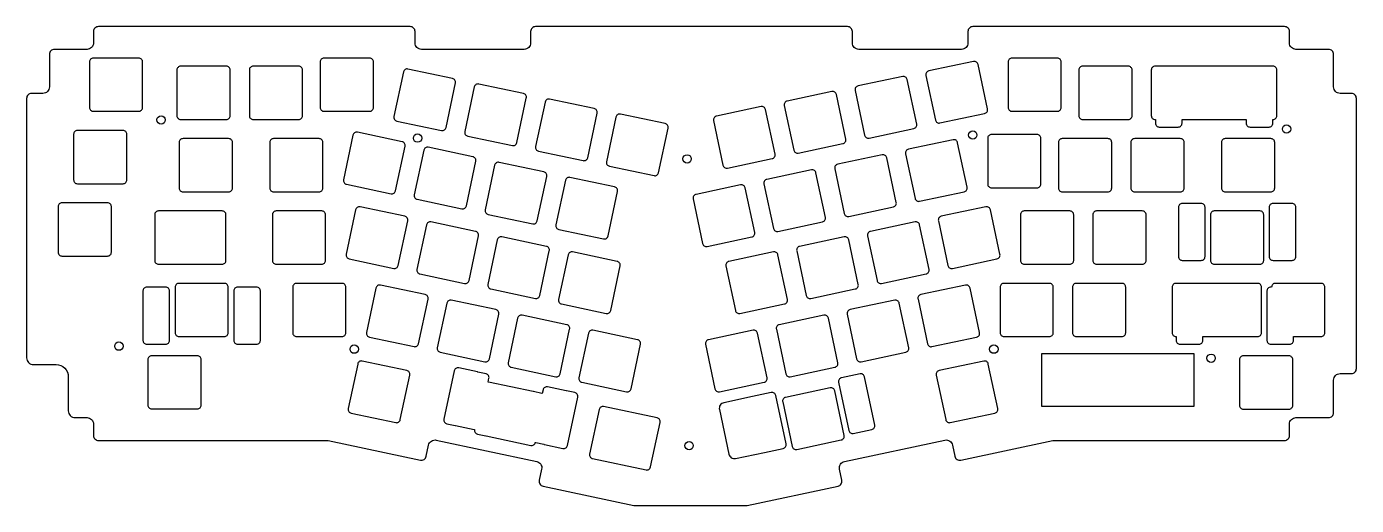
# Model space of a CAD drawing. Extents: x 11 to 361, y 15 to 141.
import ezdxf

# ---------------------------------------------------------------- set-up
doc = ezdxf.new("R2010")
doc.units = 0
doc.header["$MEASUREMENT"] = 0
doc.layers.get('0').update_dxf_attribs({"linetype": 'CONTINUOUS'})

msp = doc.modelspace()

# ---------------------------------------------------------------- linework, layer by layer
at = {"color": 1, "linetype": 'Continuous'}
for points in [[(229.95, 134.79, -0.414214), (228.25, 136.49), (228.25, 139.49, 0.414214), (226.95, 140.79), (144.91, 140.79, 0.414214), (143.61, 139.49), (143.61, 136.49, -0.414214), (141.91, 134.79), (114.91, 134.79, -0.414214), (113.21, 136.49), (113.21, 139.49, 0.414214), (111.91, 140.79), (29.91, 140.79, 0.414214), (28.61, 139.49), (28.61, 136.49, -0.414214), (26.91, 134.79), (18.31, 134.79, 0.414214), (17.01, 133.49), (17.01, 124.89, -0.414214), (15.31, 123.19), (12.31, 123.19, 0.414214), (11.01, 121.89), (11.01, 53.62, 0.414214), (12.81, 51.82), (18.78, 51.82, -0.414214), (21.98, 48.62), (21.98, 39.65, 0.414214), (23.78, 37.85), (26.91, 37.85, -0.414214), (28.61, 36.15), (28.61, 33.15, 0.414214), (29.91, 31.85), (90.34, 31.85), (114.61, 26.69, 0.414214), (116.15, 27.69), (116.77, 30.63, -0.414214), (118.79, 31.94), (145.2, 26.32, -0.414214), (146.51, 24.31), (145.88, 21.37, 0.414214), (146.89, 19.83), (170.8, 14.75), (200.56, 14.75), (224.48, 19.83, 0.414214), (225.48, 21.37), (224.86, 24.31, -0.414214), (226.17, 26.32), (252.58, 31.94, -0.414214), (254.59, 30.63), (255.22, 27.69, 0.414214), (256.76, 26.69), (281.02, 31.85), (341.95, 31.85, 0.414214), (343.25, 33.15), (343.25, 36.15, -0.414214), (344.95, 37.85), (353.55, 37.85, 0.414214), (354.85, 39.15), (354.85, 47.75, -0.414214), (356.55, 49.45), (359.55, 49.45, 0.414214), (360.85, 50.75), (360.85, 121.89, 0.414214), (359.55, 123.19), (356.55, 123.19, -0.414214), (354.85, 124.89), (354.85, 133.49, 0.414214), (353.55, 134.79), (344.95, 134.79, -0.414214), (343.25, 136.49), (343.25, 139.49, 0.414214), (341.95, 140.79), (259.95, 140.79, 0.414214), (258.65, 139.49), (258.65, 136.49, -0.414214), (256.95, 134.79)], [(40.54, 132.49), (28.54, 132.49, 0.414214), (27.54, 131.49), (27.54, 119.49, 0.414214), (28.54, 118.49), (40.54, 118.49, 0.414214), (41.54, 119.49), (41.54, 131.49, 0.414214)], [(63.56, 130.35), (51.56, 130.35, 0.414214), (50.56, 129.35), (50.56, 117.35, 0.414214), (51.56, 116.35), (63.56, 116.35, 0.414214), (64.56, 117.35), (64.56, 129.35, 0.414214)], [(82.61, 130.35), (70.61, 130.35, 0.414214), (69.61, 129.35), (69.61, 117.35, 0.414214), (70.61, 116.35), (82.61, 116.35, 0.414214), (83.61, 117.35), (83.61, 129.35, 0.414214)], [(101.25, 132.49), (89.25, 132.49, 0.414214), (88.25, 131.49), (88.25, 119.49, 0.414214), (89.25, 118.49), (101.25, 118.49, 0.414214), (102.25, 119.49), (102.25, 131.49, 0.414214)], [(123.08, 127.13), (111.34, 129.62, 0.414214), (110.15, 128.85), (107.66, 117.12, 0.414214), (108.43, 115.93), (120.17, 113.43, 0.414214), (121.35, 114.2), (123.85, 125.94, 0.414214)], [(260.13, 131.6), (248.39, 129.11, 0.414214), (247.62, 127.92), (250.11, 116.18, 0.414214), (251.3, 115.41), (263.04, 117.91, 0.414214), (263.81, 119.1), (261.31, 130.83, 0.414214)], [(282.21, 132.49), (270.21, 132.49, 0.414214), (269.21, 131.49), (269.21, 119.49, 0.414214), (270.21, 118.49), (282.21, 118.49, 0.414214), (283.21, 119.49), (283.21, 131.49, 0.414214)], [(300.84, 130.35), (288.84, 130.35, 0.414214), (287.84, 129.35), (287.84, 117.35, 0.414214), (288.84, 116.35), (300.84, 116.35, 0.414214), (301.84, 117.35), (301.84, 129.35, 0.414214)], [(308.98, 114.35), (313.98, 114.35, 0.414214), (314.98, 115.35), (314.98, 116.35), (331.86, 116.35), (331.86, 115.35, 0.414214), (332.86, 114.35), (337.86, 114.35, 0.414214), (338.86, 115.35), (338.86, 116.35), (338.94, 116.35, 0.414214), (339.94, 117.35), (339.94, 129.35, 0.414214), (338.94, 130.35), (307.89, 130.35, 0.414214), (306.89, 129.35), (306.89, 117.35, 0.414214), (307.89, 116.35), (307.98, 116.35), (307.98, 115.35, 0.414214)], [(241.49, 127.64), (229.75, 125.15, 0.414214), (228.98, 123.96), (231.48, 112.22, 0.414214), (232.66, 111.45), (244.4, 113.95, 0.414214), (245.17, 115.13), (242.68, 126.87, 0.414214)], [(141.71, 123.17), (129.97, 125.66, 0.414214), (128.79, 124.89), (126.29, 113.15, 0.414214), (127.06, 111.97), (138.8, 109.47, 0.414214), (139.99, 110.24), (142.48, 121.98, 0.414214)], [(222.86, 123.68), (211.12, 121.19, 0.414214), (210.35, 120), (212.85, 108.26, 0.414214), (214.03, 107.49), (225.77, 109.99, 0.414214), (226.54, 111.17), (224.04, 122.91, 0.414214)], [(160.34, 119.21), (148.61, 121.7, 0.414214), (147.42, 120.93), (144.93, 109.19, 0.414214), (145.7, 108.01), (157.43, 105.51, 0.414214), (158.62, 106.28), (161.11, 118.02, 0.414214)], [(204.22, 119.72), (192.49, 117.23, 0.414214), (191.72, 116.04), (194.21, 104.3, 0.414214), (195.4, 103.53), (207.14, 106.03, 0.414214), (207.91, 107.21), (205.41, 118.95, 0.414214)], [(178.98, 115.25), (167.24, 117.74, 0.414214), (166.05, 116.97), (163.56, 105.23, 0.414214), (164.33, 104.05), (176.07, 101.55, 0.414214), (177.25, 102.32), (179.75, 114.06, 0.414214)], [(36.38, 113.44), (24.38, 113.44, 0.414214), (23.38, 112.44), (23.38, 100.44, 0.414214), (24.38, 99.44), (36.38, 99.44, 0.414214), (37.38, 100.44), (37.38, 112.44, 0.414214)], [(109.8, 110.48), (98.06, 112.97, 0.414214), (96.87, 112.2), (94.38, 100.47, 0.414214), (95.15, 99.28), (106.89, 96.78, 0.414214), (108.07, 97.55), (110.57, 109.29, 0.414214)], [(276.85, 112.36), (264.85, 112.36, 0.414214), (263.85, 111.36), (263.85, 99.36, 0.414214), (264.85, 98.36), (276.85, 98.36, 0.414214), (277.85, 99.36), (277.85, 111.36, 0.414214)], [(64.16, 111.3), (52.16, 111.3, 0.414214), (51.16, 110.3), (51.16, 98.3, 0.414214), (52.16, 97.3), (64.16, 97.3, 0.414214), (65.16, 98.3), (65.16, 110.3, 0.414214)], [(87.97, 111.3), (75.97, 111.3, 0.414214), (74.97, 110.3), (74.97, 98.3, 0.414214), (75.97, 97.3), (87.97, 97.3, 0.414214), (88.97, 98.3), (88.97, 110.3, 0.414214)], [(128.43, 106.52), (116.69, 109.01, 0.414214), (115.51, 108.24), (113.01, 96.5, 0.414214), (113.78, 95.32), (125.52, 92.82, 0.414214), (126.71, 93.59), (129.2, 105.33, 0.414214)], [(254.77, 110.99), (243.03, 108.5, 0.414214), (242.26, 107.31), (244.75, 95.57, 0.414214), (245.94, 94.8), (257.68, 97.3, 0.414214), (258.45, 98.49), (255.95, 110.22, 0.414214)], [(295.48, 111.3), (283.48, 111.3, 0.414214), (282.48, 110.3), (282.48, 98.3, 0.414214), (283.48, 97.3), (295.48, 97.3, 0.414214), (296.48, 98.3), (296.48, 110.3, 0.414214)], [(314.53, 111.3), (302.53, 111.3, 0.414214), (301.53, 110.3), (301.53, 98.3, 0.414214), (302.53, 97.3), (314.53, 97.3, 0.414214), (315.53, 98.3), (315.53, 110.3, 0.414214)], [(338.35, 111.3), (326.35, 111.3, 0.414214), (325.35, 110.3), (325.35, 98.3, 0.414214), (326.35, 97.3), (338.35, 97.3, 0.414214), (339.35, 98.3), (339.35, 110.3, 0.414214)], [(147.06, 102.56), (135.33, 105.05, 0.414214), (134.14, 104.28), (131.65, 92.54, 0.414214), (132.42, 91.36), (144.15, 88.86, 0.414214), (145.34, 89.63), (147.83, 101.37, 0.414214)], [(236.13, 107.03), (224.39, 104.54, 0.414214), (223.62, 103.35), (226.12, 91.61, 0.414214), (227.3, 90.84), (239.04, 93.34, 0.414214), (239.81, 94.52), (237.32, 106.26, 0.414214)], [(217.5, 103.07), (205.76, 100.58, 0.414214), (204.99, 99.39), (207.49, 87.65, 0.414214), (208.67, 86.88), (220.41, 89.38, 0.414214), (221.18, 90.56), (218.68, 102.3, 0.414214)], [(165.7, 98.6), (153.96, 101.09, 0.414214), (152.77, 100.32), (150.28, 88.58, 0.414214), (151.05, 87.4), (162.79, 84.9, 0.414214), (163.97, 85.67), (166.47, 97.41, 0.414214)], [(198.86, 99.11), (187.13, 96.62, 0.414214), (186.36, 95.43), (188.85, 83.69, 0.414214), (190.04, 82.92), (201.78, 85.42, 0.414214), (202.55, 86.6), (200.05, 98.34, 0.414214)], [(32.31, 94.39), (20.31, 94.39, 0.414214), (19.31, 93.39), (19.31, 81.39, 0.414214), (20.31, 80.39), (32.31, 80.39, 0.414214), (33.31, 81.39), (33.31, 93.39, 0.414214)], [(88.67, 92.25), (76.67, 92.25, 0.414214), (75.67, 91.25), (75.67, 79.25, 0.414214), (76.67, 78.25), (88.67, 78.25, 0.414214), (89.67, 79.25), (89.67, 91.25, 0.414214)], [(110.5, 90.85), (98.76, 93.34, 0.414214), (97.57, 92.57), (95.08, 80.84, 0.414214), (95.85, 79.65), (107.59, 77.15, 0.414214), (108.77, 77.92), (111.27, 89.66, 0.414214)], [(263.39, 93.34), (251.65, 90.85, 0.414214), (250.88, 89.66), (253.37, 77.92, 0.414214), (254.56, 77.15), (266.3, 79.65, 0.414214), (267.07, 80.84), (264.57, 92.57, 0.414214)], [(285.47, 92.25), (273.47, 92.25, 0.414214), (272.47, 91.25), (272.47, 79.25, 0.414214), (273.47, 78.25), (285.47, 78.25, 0.414214), (286.47, 79.25), (286.47, 91.25, 0.414214)], [(304.52, 92.25), (292.52, 92.25, 0.414214), (291.52, 91.25), (291.52, 79.25, 0.414214), (292.52, 78.25), (304.52, 78.25, 0.414214), (305.52, 79.25), (305.52, 91.25, 0.414214)], [(320.03, 94.25), (315.03, 94.25, 0.414214), (314.03, 93.25), (314.03, 80.25, 0.414214), (315.03, 79.25), (320.03, 79.25, 0.414214), (321.03, 80.25), (321.03, 93.25, 0.414214)], [(335.47, 92.25), (323.47, 92.25, 0.414214), (322.47, 91.25), (322.47, 79.25, 0.414214), (323.47, 78.25), (335.47, 78.25, 0.414214), (336.47, 79.25), (336.47, 91.25, 0.414214)], [(343.91, 94.25), (338.91, 94.25, 0.414214), (337.91, 93.25), (337.91, 80.25, 0.414214), (338.91, 79.25), (343.91, 79.25, 0.414214), (344.91, 80.25), (344.91, 93.25, 0.414214)], [(129.13, 86.89), (117.39, 89.38, 0.414214), (116.21, 88.61), (113.71, 76.87, 0.414214), (114.48, 75.69), (126.22, 73.19, 0.414214), (127.41, 73.96), (129.9, 85.7, 0.414214)], [(244.75, 89.38), (233.01, 86.89, 0.414214), (232.24, 85.7), (234.74, 73.96, 0.414214), (235.92, 73.19), (247.66, 75.69, 0.414214), (248.43, 76.87), (245.94, 88.61, 0.414214)], [(147.76, 82.93), (136.03, 85.42, 0.414214), (134.84, 84.65), (132.35, 72.91, 0.414214), (133.12, 71.73), (144.85, 69.23, 0.414214), (146.04, 70), (148.53, 81.74, 0.414214)], [(226.12, 85.42), (214.38, 82.93, 0.414214), (213.61, 81.74), (216.11, 70, 0.414214), (217.29, 69.23), (229.03, 71.73, 0.414214), (229.8, 72.91), (227.3, 84.65, 0.414214)], [(166.4, 78.97), (154.66, 81.46, 0.414214), (153.47, 80.69), (150.98, 68.95, 0.414214), (151.75, 67.77), (163.49, 65.27, 0.414214), (164.67, 66.04), (167.17, 77.78, 0.414214)], [(207.48, 81.46), (195.75, 78.97, 0.414214), (194.98, 77.78), (197.47, 66.04, 0.414214), (198.66, 65.27), (210.4, 67.77, 0.414214), (211.17, 68.95), (208.67, 80.69, 0.414214)], [(42.63, 57.2), (47.63, 57.2, 0.414214), (48.63, 58.2), (48.63, 71.2, 0.414214), (47.63, 72.2), (42.63, 72.2, 0.414214), (41.63, 71.2), (41.63, 58.2, 0.414214)], [(63.07, 73.2), (51.07, 73.2, 0.414214), (50.07, 72.2), (50.07, 60.2, 0.414214), (51.07, 59.2), (63.07, 59.2, 0.414214), (64.07, 60.2), (64.07, 72.2, 0.414214)], [(66.51, 57.2), (71.51, 57.2, 0.414214), (72.51, 58.2), (72.51, 71.2, 0.414214), (71.51, 72.2), (66.51, 72.2, 0.414214), (65.51, 71.2), (65.51, 58.2, 0.414214)], [(94.02, 73.2), (82.02, 73.2, 0.414214), (81.02, 72.2), (81.02, 60.2, 0.414214), (82.02, 59.2), (94.02, 59.2, 0.414214), (95.02, 60.2), (95.02, 72.2, 0.414214)], [(115.85, 70.24), (104.11, 72.73, 0.414214), (102.92, 71.96), (100.43, 60.23, 0.414214), (101.2, 59.04), (112.94, 56.54, 0.414214), (114.12, 57.31), (116.62, 69.05, 0.414214)], [(258.03, 72.73), (246.29, 70.24, 0.414214), (245.52, 69.05), (248.01, 57.31, 0.414214), (249.2, 56.54), (260.94, 59.04, 0.414214), (261.71, 60.23), (259.21, 71.96, 0.414214)], [(280.11, 73.2), (268.11, 73.2, 0.414214), (267.11, 72.2), (267.11, 60.2, 0.414214), (268.11, 59.2), (280.11, 59.2, 0.414214), (281.11, 60.2), (281.11, 72.2, 0.414214)], [(299.16, 73.2), (287.16, 73.2, 0.414214), (286.16, 72.2), (286.16, 60.2, 0.414214), (287.16, 59.2), (299.16, 59.2, 0.414214), (300.16, 60.2), (300.16, 72.2, 0.414214)], [(312.36, 72.2), (312.36, 60.2, 0.414214), (313.36, 59.2), (313.44, 59.2), (313.44, 58.2, 0.414214), (314.44, 57.2), (319.44, 57.2, 0.414214), (320.44, 58.2), (320.44, 59.2), (334.88, 59.2, 0.414214), (335.88, 60.2), (335.88, 72.2, 0.414214), (334.88, 73.2), (313.36, 73.2, 0.414214)], [(338.32, 72.2, 0.414214), (337.32, 71.2), (337.32, 58.2, 0.414214), (338.32, 57.2), (343.32, 57.2, 0.414214), (344.32, 58.2), (344.32, 59.2), (351.55, 59.2, 0.414214), (352.55, 60.2), (352.55, 72.2, 0.414214), (351.55, 73.2), (339.55, 73.2, 0.414214), (338.55, 72.2)], [(134.48, 66.28), (122.74, 68.77, 0.414214), (121.56, 68), (119.06, 56.26, 0.414214), (119.83, 55.08), (131.57, 52.58, 0.414214), (132.76, 53.35), (135.25, 65.09, 0.414214)], [(239.39, 68.77), (227.65, 66.28, 0.414214), (226.88, 65.09), (229.38, 53.35, 0.414214), (230.56, 52.58), (242.3, 55.08, 0.414214), (243.07, 56.26), (240.58, 68, 0.414214)], [(153.11, 62.32), (141.38, 64.81, 0.414214), (140.19, 64.04), (137.7, 52.3, 0.414214), (138.47, 51.12), (150.2, 48.62, 0.414214), (151.39, 49.39), (153.88, 61.13, 0.414214)], [(220.76, 64.81), (209.02, 62.32, 0.414214), (208.25, 61.13), (210.75, 49.39, 0.414214), (211.93, 48.62), (223.67, 51.12, 0.414214), (224.44, 52.3), (221.94, 64.04, 0.414214)], [(171.75, 58.36), (160.01, 60.85, 0.414214), (158.82, 60.08), (156.33, 48.34, 0.414214), (157.1, 47.16), (168.84, 44.66, 0.414214), (170.02, 45.43), (172.52, 57.17, 0.414214)], [(202.12, 60.85), (190.39, 58.36, 0.414214), (189.62, 57.17), (192.11, 45.43, 0.414214), (193.3, 44.66), (205.04, 47.16, 0.414214), (205.81, 48.34), (203.31, 60.08, 0.414214)], [(55.93, 54.15), (43.93, 54.15, 0.414214), (42.93, 53.15), (42.93, 41.15, 0.414214), (43.93, 40.15), (55.93, 40.15, 0.414214), (56.93, 41.15), (56.93, 53.15, 0.414214)], [(111.04, 50.25), (99.3, 52.74, 0.414214), (98.11, 51.97), (95.62, 40.24, 0.414214), (96.39, 39.05), (108.13, 36.55, 0.414214), (109.31, 37.32), (111.81, 49.06, 0.414214)], [(262.84, 52.74), (251.1, 50.25, 0.414214), (250.33, 49.06), (252.82, 37.32, 0.414214), (254.01, 36.55), (265.75, 39.05, 0.414214), (266.52, 40.24), (264.02, 51.97, 0.414214)], [(343.11, 54.1), (331.11, 54.1, 0.414214), (330.11, 53.1), (330.11, 41.1, 0.414214), (331.11, 40.1), (343.11, 40.1, 0.414214), (344.11, 41.1), (344.11, 53.1, 0.414214)], [(123.87, 35.76), (128.76, 34.72, 0.023636), (128.86, 34.71, 0.41417), (129.63, 33.52), (131.83, 33.05, 0.024024), (131.92, 33.03), (143.66, 30.53, 0.414214), (144.84, 31.3), (144.84, 31.32, 0.024893), (144.94, 31.29), (147.11, 30.83, 0.029842), (147.23, 30.8), (152.12, 29.76, 0.414214), (153.3, 30.53), (156.01, 43.24, 0.414214), (155.24, 44.43), (153.06, 44.89, 0.029842), (152.95, 44.92), (148.06, 45.96, 0.414214), (146.87, 45.19), (146.66, 44.2, 0.024893), (146.57, 44.23), (144.37, 44.7, 0.024024), (144.28, 44.72), (132.54, 47.22, 0.023636), (132.44, 47.23), (132.65, 48.21, 0.414214), (131.88, 49.39), (129.71, 49.86, 0.029842), (129.6, 49.89), (124.7, 50.93, 0.414214), (123.52, 50.16), (120.82, 37.44, 0.414214), (121.59, 36.26), (123.76, 35.79, 0.029842)], [(230.26, 49.39), (225.37, 48.35, 0.414214), (224.6, 47.17), (227.31, 34.45, 0.414214), (228.49, 33.68), (233.38, 34.72, 0.414214), (234.15, 35.91), (231.45, 48.62, 0.414214)], [(222.43, 45.68), (210.69, 43.19, 0.414214), (209.92, 42), (212.41, 30.26, 0.414214), (213.6, 29.49), (225.34, 31.99, 0.414214), (226.11, 33.18), (223.61, 44.91, 0.414214)], [(205.14, 28.72), (210.03, 29.76, 0.414214), (210.8, 30.94), (208.1, 43.66, 0.414214), (206.91, 44.43), (202.02, 43.39), (194.42, 41.78, 0.414214), (193.27, 40), (195.76, 28.26, 0.414214), (197.54, 27.1)], [(176.89, 37.79), (162.82, 40.78, 0.414214), (161.63, 40.01), (159.14, 28.27, 0.414214), (159.91, 27.08), (173.98, 24.09, 0.414214), (175.16, 24.86), (177.66, 36.6, 0.414214)]]:
    msp.add_lwpolyline(points, format="xyb", close=True, dxfattribs=at)
for points in [[(57.71, 92.25), (45.71, 92.25, 0.414214), (44.71, 91.25), (44.71, 79.25, 0.414214), (45.71, 78.25), (57.71, 78.25)], [(50.47, 78.25), (62.47, 78.25, 0.414214), (63.47, 79.25), (63.47, 91.25, 0.414214), (62.47, 92.25), (50.47, 92.25)]]:
    msp.add_lwpolyline(points, format="xyb", dxfattribs=at)
msp.add_lwpolyline([(318.09, 40.77), (278.09, 40.77), (278.09, 54.77), (318.09, 54.77)], close=True, dxfattribs=at)
for centre in [(46.4, 116.21), (113.87, 111.44), (259.92, 112.24), (342.47, 113.82), (184.78, 105.95), (35.29, 56.67), (97.2, 55.88), (265.47, 55.88), (322.62, 53.5), (185.3, 30.48)]:
    msp.add_circle(centre, 1.1, dxfattribs=at)

doc.saveas('drawing.dxf')
